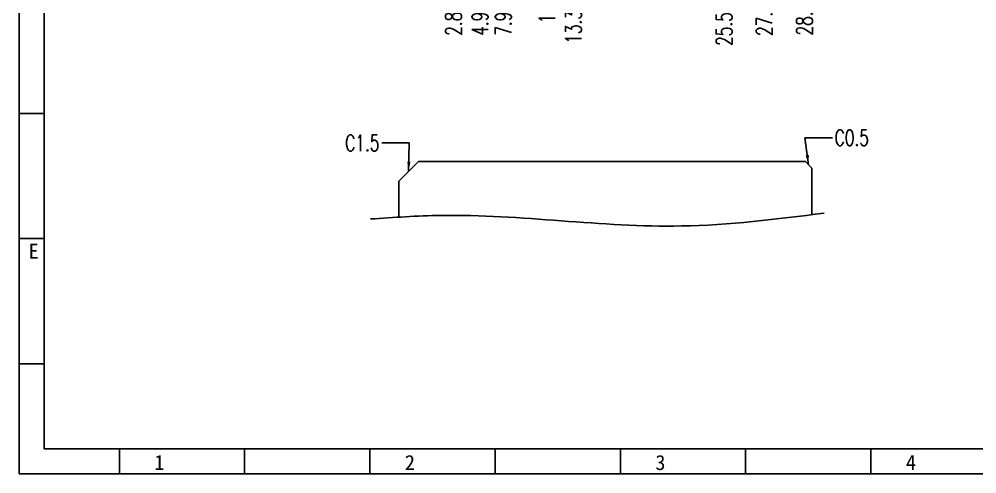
# Model space of a CAD drawing. Header units: millimetres. Extents: x -2852 to 5627, y -2271 to 1849.
# Drawn here: x -459.4 to -386.4, y -586.8 to -552.2 of the extents above; entities that cross this region are included whole.
import ezdxf
from ezdxf.enums import TextEntityAlignment as Align

# ---------------------------------------------------------------- set-up
doc = ezdxf.new("R2010")
doc.units = ezdxf.units.MM
doc.header["$PDSIZE"] = 3
doc.layers.add('1', color=7, linetype='Continuous')
doc.layers.add('41', color=1, linetype='Continuous')
doc.styles.add('jet02', font='simplex.shx', dxfattribs={"width": 0.7})
doc.styles.get("Standard").update_dxf_attribs({"font": '仿宋_GB2312_0.ttf', "width": 0.7})
doc.styles.add('tk 2', font='仿宋_GB2312_0.ttf', dxfattribs={"width": 0.65})
doc.dimstyles.new('jet02', dxfattribs={"dimtxt": 3.5, "dimasz": 2.1, "dimexe": 1, "dimexo": 0, "dimgap": 0.5, "dimtad": 0, "dimtoh": 1, "dimdec": 3, "dimzin": 9, "dimdsep": 46, "dimtxsty": 'jet02', "dimcen": 0, "dimclrt": 256, "dimazin": 2, "dimtfac": 1, "dimtdec": 3, "dimtofl": 0, "dimtmove": 0, "dimatfit": 1, "dimfxl": 1, "dimarcsym": 0})

# ---------------------------------------------------------------- blocks, each defined once
blk = doc.blocks.new('A3-N')
at = {"layer": '1', "color": 1}
for p, q in [((0, 0), (0, 296.73)), ((5.45, 78.55), (0, 78.55)), ((5.45, 51.27), (0, 51.27)), ((5.45, 24), (0, 24)), ((21.82, 0), (21.82, 5.45)), ((49.09, 0), (49.09, 5.45)), ((76.36, 0), (76.36, 5.45)), ((103.64, 0), (103.64, 5.45)), ((130.91, 0), (130.91, 5.45)), ((158.18, 0), (158.18, 5.45)), ((185.45, 0), (185.45, 5.45)), ((1, 0), (0, 0)), ((420, 0), (1, 0))]:
    blk.add_line(p, q, dxfattribs=at)
at = {"layer": '1'}
blk.add_lwpolyline([(221.45, 5.45), (414.55, 5.45), (414.55, 291.27), (5.45, 291.27), (5.45, 5.45), (414.55, 5.45)], dxfattribs=at)
at = {"layer": '1', "color": 1}
blk.add_text('E', height=3.27, dxfattribs=at).set_placement((2.04, 50.18), align=Align.TOP_LEFT)
for s, p in [('1', (30.53, 4.11)), ('2', (85.08, 4.11)), ('3', (139.62, 4.11)), ('4', (194.17, 4.11))]:
    blk.add_text(s, height=3.27, dxfattribs=at).set_placement(p, align=Align.TOP_CENTER)
at = {"layer": '1', "style": 'tk 2', "width": 0.7}
for tag, p in [('PATR-NO1', (309.84, 32.96)), ('TITLE', (365.74, 30.9)), ('PATR-NO2', (309.84, 27.81)), ('DWG-NO:', (366.54, 18.14))]:
    blk.add_attdef(tag, p, '', height=3.27, dxfattribs=at)
at = {"layer": '1', "color": 1, "style": 'tk 2', "width": 0.7}
for tag, p in [('DRAW', (314.55, 7.27)), ('DATE', (334.72, 7.32))]:
    blk.add_attdef(tag, p, '', height=3.49, dxfattribs=at)
at = {"layer": '1', "style": 'tk 2', "width": 0.7}
for tag, p in [('SCALE', (376.55, 8.73)), ('SHEET', (386.6, 8.72)), ('REV', (397.38, 8.73))]:
    blk.add_attdef(tag, text='', height=2.18, dxfattribs=at).set_placement(p, align=Align.MIDDLE_LEFT)
blk = doc.blocks.new('*D3226')
at = {"layer": '41', "ltscale": 0.05}
for p, q in [((487.565, -2983.272), (487.565, -2999.371)), ((487.565, -2999.371), (488.896, -3000.841)), ((488.896, -3000.841), (488.896, -3002.311))]:
    blk.add_line(p, q, dxfattribs=at)
at = {"layer": 'Defpoints', "color": 0, "ltscale": 0.05}
for p in [(484.725, -2957.877), (487.565, -2983.272), (488.896, -3002.311)]:
    blk.add_point(p, dxfattribs=at)
at = {"layer": '41', "ltscale": 0.05, "insert": (488.896, -3004.201), "char_height": 1.225, "attachment_point": 5, "rotation": 90, "style": 'jet02'}
blk.add_mtext('2.840', dxfattribs=at)
blk = doc.blocks.new('*D3227')
at = {"layer": '41', "ltscale": 0.05}
blk.add_line((496.019, -2982.472), (496.019, -3002.311), dxfattribs=at)
at = {"layer": 'Defpoints', "color": 0, "ltscale": 0.05}
for p in [(484.725, -2957.877), (496.019, -2982.472), (496.019, -3002.311)]:
    blk.add_point(p, dxfattribs=at)
at = {"layer": '41', "ltscale": 0.05, "insert": (496.019, -3003.629), "char_height": 1.225, "attachment_point": 5, "rotation": 90, "style": 'jet02'}
blk.add_mtext('11.3', dxfattribs=at)
blk = doc.blocks.new('*D3228')
at = {"layer": '41', "ltscale": 0.05}
for p, q in [((510.227, -2982.38), (510.227, -2999.371)), ((510.227, -2999.371), (509.517, -3000.841)), ((509.517, -3000.841), (509.517, -3002.311))]:
    blk.add_line(p, q, dxfattribs=at)
at = {"layer": 'Defpoints', "color": 0, "ltscale": 0.05}
for p in [(484.725, -2957.877), (510.227, -2982.38), (509.517, -3002.311)]:
    blk.add_point(p, dxfattribs=at)
at = {"layer": '41', "ltscale": 0.05, "insert": (509.517, -3004.609), "char_height": 1.225, "attachment_point": 5, "rotation": 90, "style": 'jet02'}
blk.add_mtext('25.503', dxfattribs=at)
blk = doc.blocks.new('*D3229')
at = {"layer": '41', "ltscale": 0.05}
for p, q in [((512.167, -2998.862), (512.167, -3000.332)), ((512.167, -3000.332), (512.579, -3000.841)), ((512.579, -3000.841), (512.579, -3002.311))]:
    blk.add_line(p, q, dxfattribs=at)
at = {"layer": 'Defpoints', "color": 0, "ltscale": 0.05}
for p in [(484.725, -2957.877), (512.167, -2998.862), (512.579, -3002.311)]:
    blk.add_point(p, dxfattribs=at)
at = {"layer": '41', "ltscale": 0.05, "insert": (512.579, -3004.221), "char_height": 1.225, "attachment_point": 5, "rotation": 90, "style": 'jet02'}
blk.add_mtext('27.44', dxfattribs=at)
blk = doc.blocks.new('*D3230')
at = {"layer": '41', "ltscale": 0.05}
for p, q in [((513.717, -2992.37), (513.717, -2999.371)), ((513.717, -2999.371), (515.642, -3000.841)), ((515.642, -3000.841), (515.642, -3002.311))]:
    blk.add_line(p, q, dxfattribs=at)
at = {"layer": 'Defpoints', "color": 0, "ltscale": 0.05}
for p in [(484.725, -2957.877), (513.717, -2992.37), (515.642, -3002.311)]:
    blk.add_point(p, dxfattribs=at)
at = {"layer": '41', "ltscale": 0.05, "insert": (515.642, -3004.18), "char_height": 1.225, "attachment_point": 5, "rotation": 90, "style": 'jet02'}
blk.add_mtext('28.99', dxfattribs=at)
blk = doc.blocks.new('*D3239')
at = {"layer": '41', "ltscale": 0.05}
for p, q in [((489.657, -2978.78), (489.657, -2999.371)), ((489.657, -2999.371), (490.911, -3000.841)), ((490.911, -3000.841), (490.911, -3002.311))]:
    blk.add_line(p, q, dxfattribs=at)
at = {"layer": 'Defpoints', "color": 0, "ltscale": 0.05}
for p in [(484.725, -2957.877), (489.657, -2978.78), (490.911, -3002.311)]:
    blk.add_point(p, dxfattribs=at)
at = {"layer": '41', "ltscale": 0.05, "insert": (490.911, -3004.201), "char_height": 1.225, "attachment_point": 5, "rotation": 90, "style": 'jet02'}
blk.add_mtext('4.933', dxfattribs=at)
blk = doc.blocks.new('*D3243')
at = {"layer": '41', "ltscale": 0.05}
blk.add_line((498.035, -2988.48), (498.035, -3002.311), dxfattribs=at)
at = {"layer": 'Defpoints', "color": 0, "ltscale": 0.05}
for p in [(484.725, -2957.877), (498.035, -2988.48), (498.035, -3002.311)]:
    blk.add_point(p, dxfattribs=at)
at = {"layer": '41', "ltscale": 0.05, "insert": (498.035, -3004.446), "char_height": 1.225, "attachment_point": 5, "rotation": 90, "style": 'jet02'}
blk.add_mtext('13.310', dxfattribs=at)
blk = doc.blocks.new('*D3244')
at = {"layer": '41', "ltscale": 0.05}
blk.add_line((492.69, -2987.278), (492.69, -3002.311), dxfattribs=at)
at = {"layer": 'Defpoints', "color": 0, "ltscale": 0.05}
for p in [(484.725, -2957.877), (492.69, -2987.278), (492.69, -3002.311)]:
    blk.add_point(p, dxfattribs=at)
at = {"layer": '41', "ltscale": 0.05, "insert": (492.69, -3004.201), "char_height": 1.225, "attachment_point": 5, "rotation": 90, "style": 'jet02'}
blk.add_mtext('7.965', dxfattribs=at)

msp = doc.modelspace()

# ---------------------------------------------------------------- linework, layer by layer
at = {"layer": '1', "ltscale": 0.05}
for p, q in [((-430.4831, -564.5234), (-428.9831, -563.0234)), ((-428.9831, -563.0234), (-399.4981, -563.0234)), ((-399.4981, -563.0234), (-398.9981, -563.5234)), ((-398.9981, -563.5234), (-398.9981, -567.083)), ((-430.4831, -564.5234), (-430.4831, -567.2592))]:
    msp.add_line(p, q, dxfattribs=at)
msp.add_open_spline([(-432.6489, -567.3992), (-430.8621, -567.2787), (-422.9631, -566.7459), (-411.4022, -568.6414), (-401.6854, -567.4115), (-398.0605, -566.9527)], degree=3, knots=[0, 0, 0, 0, 5.3679176, 23.7306145, 34.6570131, 34.6570131, 34.6570131, 34.6570131], dxfattribs=at)

# ---------------------------------------------------------------- block references
at = {"layer": '1', "ltscale": 0.05, "xscale": 0.3500000000000227, "yscale": 0.3500000000000227, "zscale": 0.3500000000000227}
msp.add_blockref('A3-N', (-459.4145, -586.8399), dxfattribs=at)

# ---------------------------------------------------------------- texts
at = {"layer": '41', "ltscale": 0.05, "char_height": 1.225, "style": 'jet02'}
for s, insert, attachment_point in [('C1.5', (-431.9581, -561.603), 6), ('C0.5', (-397.2646, -561.2019), 4)]:
    msp.add_mtext(s, dxfattribs=dict(at, insert=insert, attachment_point=attachment_point))

# ---------------------------------------------------------------- dimensions: what is measured, and where the dimension line sits
at = {"layer": '41', "ltscale": 0.05}
for feature_location, offset, origin, override, picture, middle, set_off in [((-427.6425863612, -530.84172123), (1.33125, -19.0391889261), (-430.4830863612, -505.44722123), {"dimscale": 0.35, "dimtoh": 0, "dimzin": 1, "dimclrd": 256, "dimclre": 256, "dimadec": 3, "dimazin": 0, "dimatfit": 3, "dimlwd": -1, "dimlwe": -1}, '*D3226', (-426.3113363612, -551.770910156), (-915.2077048823, 2452.4298167741)), ((-419.1886, -530.0417), (0, -19.8392), (-430.4831, -505.4472), {"dimscale": 0.35, "dimtoh": 0, "dimdec": 1, "dimzin": 1, "dimclrd": 256, "dimclre": 256, "dimadec": 1, "dimazin": 0, "dimatfit": 3, "dimlwd": -1, "dimlwe": -1}, '*D3227', (-419.1886, -551.1992), (-915.2077, 2452.4298)), ((-404.9805863612, -529.94972123), (-0.7101331175, -19.9311889261), (-430.4830863612, -505.44722123), {"dimscale": 0.35, "dimtoh": 0, "dimzin": 1, "dimclrd": 256, "dimclre": 256, "dimadec": 3, "dimazin": 0, "dimatfit": 3, "dimlwd": -1, "dimlwe": -1}, '*D3228', (-405.6907194787, -552.1792434894), (-915.2077048823, 2452.4298167741)), ((-403.0406, -546.4322), (0.4124, -3.4487), (-430.4831, -505.4472), {"dimscale": 0.35, "dimtoh": 0, "dimdec": 2, "dimzin": 1, "dimclrd": 256, "dimclre": 256, "dimazin": 0, "dimatfit": 3, "dimlwd": -1, "dimlwe": -1}, '*D3229', (-402.6282, -551.7913), (-915.2077, 2452.4298)), ((-401.4906, -539.9397), (1.9249, -9.9412), (-430.4831, -505.4472), {"dimscale": 0.35, "dimtoh": 0, "dimdec": 2, "dimzin": 1, "dimclrd": 256, "dimclre": 256, "dimazin": 0, "dimatfit": 3, "dimlwd": -1, "dimlwe": -1}, '*D3230', (-399.5657, -551.7505), (-915.2077, 2452.4298)), ((-425.5505863612, -526.34972123), (1.2543342986, -23.5311889261), (-430.4830863612, -505.44722123), {"dimscale": 0.35, "dimtoh": 0, "dimzin": 1, "dimclrd": 256, "dimclre": 256, "dimadec": 3, "dimazin": 0, "dimatfit": 3, "dimlwd": -1, "dimlwe": -1}, '*D3239', (-424.2962520627, -551.770910156), (-915.2077048823, 2452.4298167741)), ((-417.17264, -536.04972), (0, -13.83119), (-430.48309, -505.44722), {"dimscale": 0.35, "dimtoh": 0, "dimzin": 1, "dimclrd": 256, "dimclre": 256, "dimadec": 3, "dimazin": 0, "dimatfit": 3, "dimlwd": -1, "dimlwe": -1}, '*D3243', (-417.17264, -552.01591), (-915.2077, 2452.42982)), ((-422.5181, -534.848), (0, -15.0329), (-430.4831, -505.4472), {"dimscale": 0.35, "dimtoh": 0, "dimzin": 1, "dimclrd": 256, "dimclre": 256, "dimadec": 3, "dimazin": 0, "dimatfit": 3, "dimlwd": -1, "dimlwe": -1}, '*D3244', (-422.5181, -551.7709), (-915.2077, 2452.4298))]:
    dim = msp.add_ordinate_dim(feature_location=feature_location, offset=offset, dtype=1, origin=origin, dimstyle='jet02', override=override, dxfattribs=at)
    dim.commit()
    dim.dimension.update_dxf_attribs({"geometry": picture, "text_midpoint": middle, "insert": set_off})

# ---------------------------------------------------------------- leaders
at = {"layer": '41', "ltscale": 0.05, "annotation_type": 0, "has_hookline": 1, "text_width": 2.6542}
for points, hookline_direction in [([(-399.2481, -563.2734), (-399.5396, -561.2019), (-397.4396, -561.2019)], 0), ([(-429.7331, -563.7734), (-429.6831, -561.603), (-431.7831, -561.603)], 1)]:
    msp.add_leader(points, dimstyle='jet02', override={"dimscale": 0.35, "dimtoh": 0, "dimdec": 2, "dimzin": 1, "dimclrd": 256, "dimclre": 256, "dimazin": 0, "dimatfit": 3, "dimlwd": -1, "dimlwe": -1}, dxfattribs=dict(at, hookline_direction=hookline_direction))

doc.saveas('drawing.dxf')
